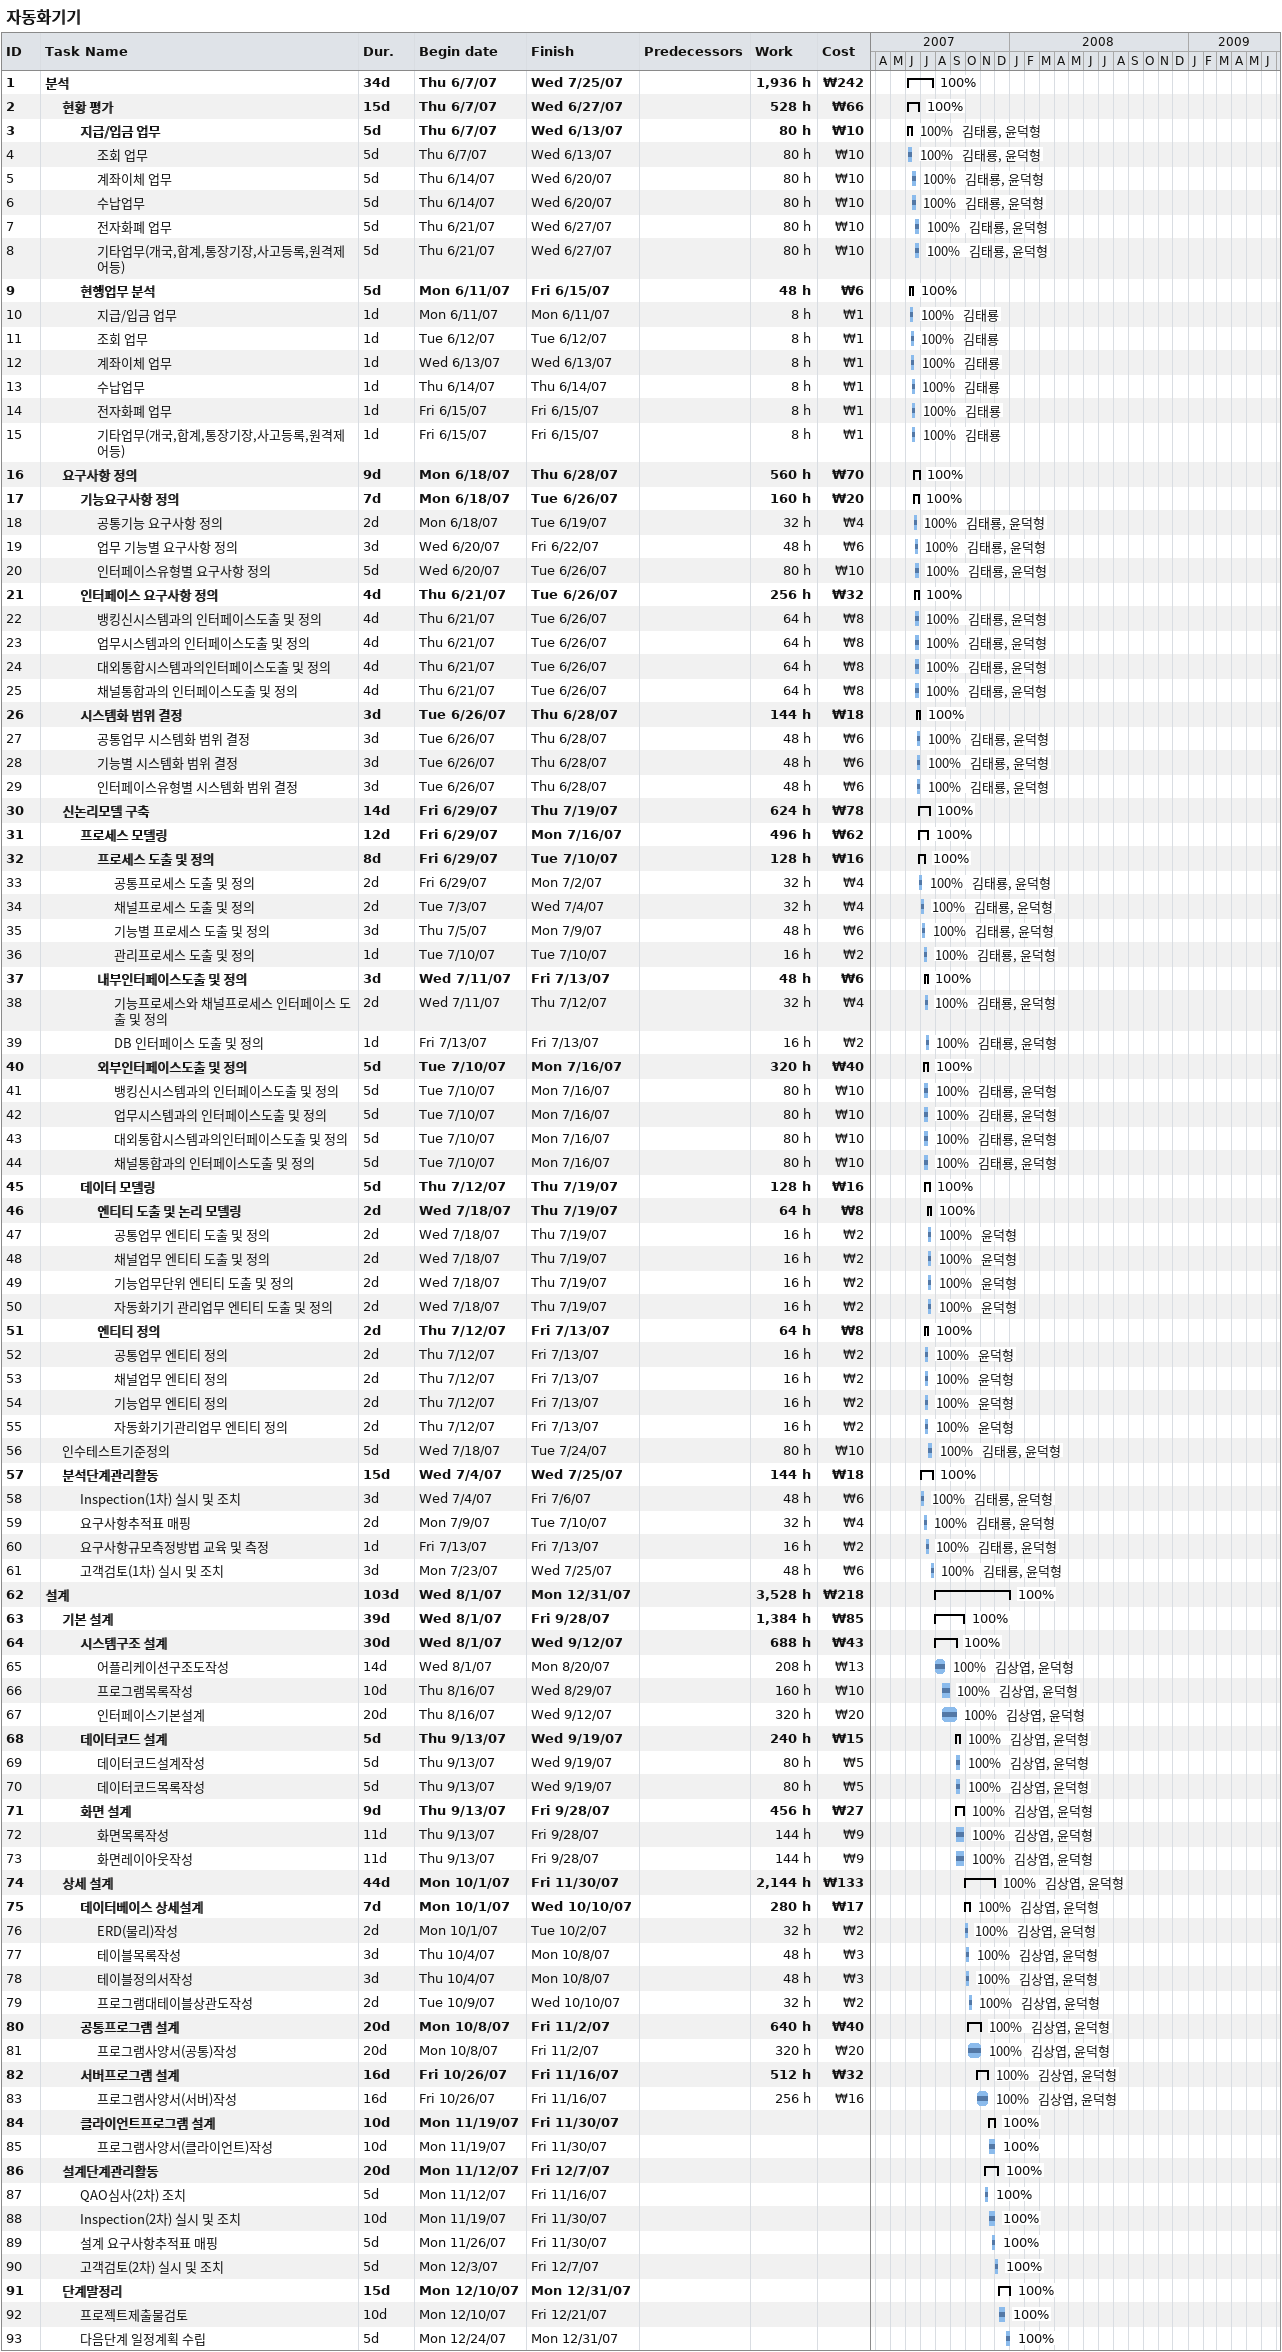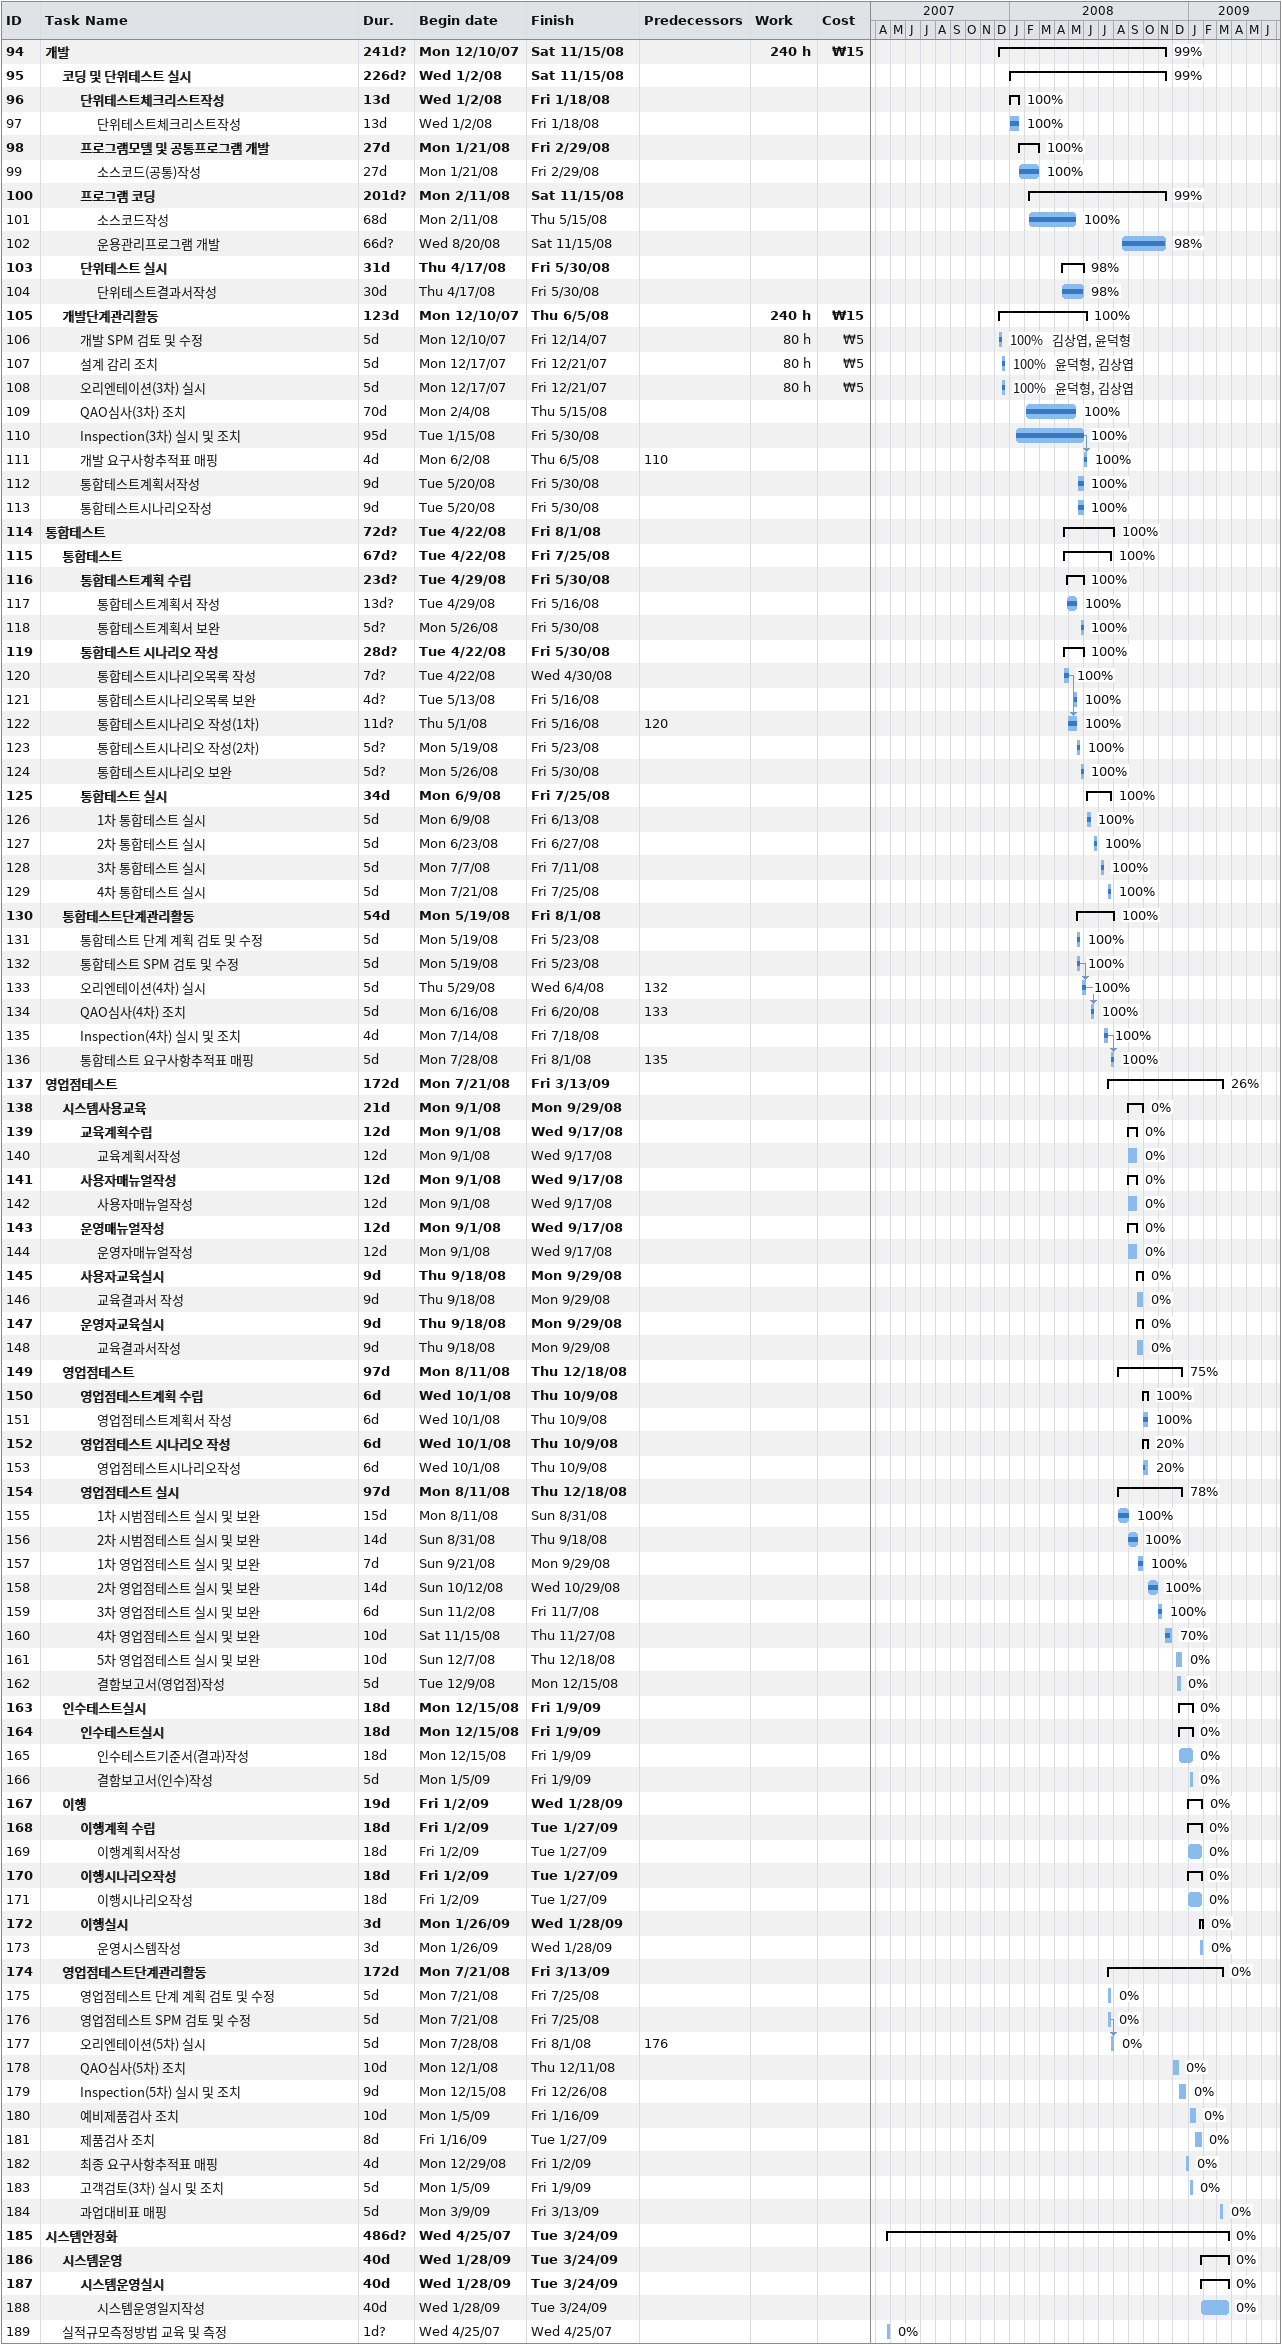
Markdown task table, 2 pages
자동화기기

| ID | Level | Task | Duration | Start | Finish | Predecessors | Resources | % complete | Work (h) | Cost (₩) |
|---|---|---|---|---|---|---|---|---|---|---|
| 1 | 1 | **분석** | 34d | 2007-06-07 | 2007-07-25 |  |  | 100 | 1936 | 242 |
| 2 | 2 | **현황 평가** | 15d | 2007-06-07 | 2007-06-27 |  |  | 100 | 528 | 66 |
| 3 | 3 | **지급/입금 업무** | 5d | 2007-06-07 | 2007-06-13 |  | 김태룡, 윤덕형 | 100 | 80 | 10 |
| 4 | 4 | 조회 업무 | 5d | 2007-06-07 | 2007-06-13 |  | 김태룡, 윤덕형 | 100 | 80 | 10 |
| 5 | 4 | 계좌이체 업무 | 5d | 2007-06-14 | 2007-06-20 |  | 김태룡, 윤덕형 | 100 | 80 | 10 |
| 6 | 4 | 수납업무 | 5d | 2007-06-14 | 2007-06-20 |  | 김태룡, 윤덕형 | 100 | 80 | 10 |
| 7 | 4 | 전자화폐 업무 | 5d | 2007-06-21 | 2007-06-27 |  | 김태룡, 윤덕형 | 100 | 80 | 10 |
| 8 | 4 | 기타업무(개국,합계,통장기장,사고등록,원격제어등) | 5d | 2007-06-21 | 2007-06-27 |  | 김태룡, 윤덕형 | 100 | 80 | 10 |
| 9 | 3 | **현행업무 분석** | 5d | 2007-06-11 | 2007-06-15 |  |  | 100 | 48 | 6 |
| 10 | 4 | 지급/입금 업무 | 1d | 2007-06-11 | 2007-06-11 |  | 김태룡 | 100 | 8 | 1 |
| 11 | 4 | 조회 업무 | 1d | 2007-06-12 | 2007-06-12 |  | 김태룡 | 100 | 8 | 1 |
| 12 | 4 | 계좌이체 업무 | 1d | 2007-06-13 | 2007-06-13 |  | 김태룡 | 100 | 8 | 1 |
| 13 | 4 | 수납업무 | 1d | 2007-06-14 | 2007-06-14 |  | 김태룡 | 100 | 8 | 1 |
| 14 | 4 | 전자화폐 업무 | 1d | 2007-06-15 | 2007-06-15 |  | 김태룡 | 100 | 8 | 1 |
| 15 | 4 | 기타업무(개국,합계,통장기장,사고등록,원격제어등) | 1d | 2007-06-15 | 2007-06-15 |  | 김태룡 | 100 | 8 | 1 |
| 16 | 2 | **요구사항 정의** | 9d | 2007-06-18 | 2007-06-28 |  |  | 100 | 560 | 70 |
| 17 | 3 | **기능요구사항 정의** | 7d | 2007-06-18 | 2007-06-26 |  |  | 100 | 160 | 20 |
| 18 | 4 | 공통기능 요구사항 정의 | 2d | 2007-06-18 | 2007-06-19 |  | 김태룡, 윤덕형 | 100 | 32 | 4 |
| 19 | 4 | 업무 기능별 요구사항 정의 | 3d | 2007-06-20 | 2007-06-22 |  | 김태룡, 윤덕형 | 100 | 48 | 6 |
| 20 | 4 | 인터페이스유형별 요구사항 정의 | 5d | 2007-06-20 | 2007-06-26 |  | 김태룡, 윤덕형 | 100 | 80 | 10 |
| 21 | 3 | **인터페이스 요구사항 정의** | 4d | 2007-06-21 | 2007-06-26 |  |  | 100 | 256 | 32 |
| 22 | 4 | 뱅킹신시스템과의 인터페이스도출 및 정의 | 4d | 2007-06-21 | 2007-06-26 |  | 김태룡, 윤덕형 | 100 | 64 | 8 |
| 23 | 4 | 업무시스템과의 인터페이스도출 및 정의 | 4d | 2007-06-21 | 2007-06-26 |  | 김태룡, 윤덕형 | 100 | 64 | 8 |
| 24 | 4 | 대외통합시스템과의인터페이스도출 및 정의 | 4d | 2007-06-21 | 2007-06-26 |  | 김태룡, 윤덕형 | 100 | 64 | 8 |
| 25 | 4 | 채널통합과의 인터페이스도출 및 정의 | 4d | 2007-06-21 | 2007-06-26 |  | 김태룡, 윤덕형 | 100 | 64 | 8 |
| 26 | 3 | **시스템화 범위 결정** | 3d | 2007-06-26 | 2007-06-28 |  |  | 100 | 144 | 18 |
| 27 | 4 | 공통업무 시스템화 범위 결정 | 3d | 2007-06-26 | 2007-06-28 |  | 김태룡, 윤덕형 | 100 | 48 | 6 |
| 28 | 4 | 기능별 시스템화 범위 결정 | 3d | 2007-06-26 | 2007-06-28 |  | 김태룡, 윤덕형 | 100 | 48 | 6 |
| 29 | 4 | 인터페이스유형별 시스템화 범위 결정 | 3d | 2007-06-26 | 2007-06-28 |  | 김태룡, 윤덕형 | 100 | 48 | 6 |
| 30 | 2 | **신논리모델 구축** | 14d | 2007-06-29 | 2007-07-19 |  |  | 100 | 624 | 78 |
| 31 | 3 | **프로세스 모델링** | 12d | 2007-06-29 | 2007-07-16 |  |  | 100 | 496 | 62 |
| 32 | 4 | **프로세스 도출 및 정의** | 8d | 2007-06-29 | 2007-07-10 |  |  | 100 | 128 | 16 |
| 33 | 5 | 공통프로세스 도출 및 정의 | 2d | 2007-06-29 | 2007-07-02 |  | 김태룡, 윤덕형 | 100 | 32 | 4 |
| 34 | 5 | 채널프로세스 도출 및 정의 | 2d | 2007-07-03 | 2007-07-04 |  | 김태룡, 윤덕형 | 100 | 32 | 4 |
| 35 | 5 | 기능별 프로세스 도출 및 정의 | 3d | 2007-07-05 | 2007-07-09 |  | 김태룡, 윤덕형 | 100 | 48 | 6 |
| 36 | 5 | 관리프로세스 도출 및 정의 | 1d | 2007-07-10 | 2007-07-10 |  | 김태룡, 윤덕형 | 100 | 16 | 2 |
| 37 | 4 | **내부인터페이스도출 및 정의** | 3d | 2007-07-11 | 2007-07-13 |  |  | 100 | 48 | 6 |
| 38 | 5 | 기능프로세스와 채널프로세스 인터페이스 도출 및 정의 | 2d | 2007-07-11 | 2007-07-12 |  | 김태룡, 윤덕형 | 100 | 32 | 4 |
| 39 | 5 | DB 인터페이스 도출 및 정의 | 1d | 2007-07-13 | 2007-07-13 |  | 김태룡, 윤덕형 | 100 | 16 | 2 |
| 40 | 4 | **외부인터페이스도출 및 정의** | 5d | 2007-07-10 | 2007-07-16 |  |  | 100 | 320 | 40 |
| 41 | 5 | 뱅킹신시스템과의 인터페이스도출 및 정의 | 5d | 2007-07-10 | 2007-07-16 |  | 김태룡, 윤덕형 | 100 | 80 | 10 |
| 42 | 5 | 업무시스템과의 인터페이스도출 및 정의 | 5d | 2007-07-10 | 2007-07-16 |  | 김태룡, 윤덕형 | 100 | 80 | 10 |
| 43 | 5 | 대외통합시스템과의인터페이스도출 및 정의 | 5d | 2007-07-10 | 2007-07-16 |  | 김태룡, 윤덕형 | 100 | 80 | 10 |
| 44 | 5 | 채널통합과의 인터페이스도출 및 정의 | 5d | 2007-07-10 | 2007-07-16 |  | 김태룡, 윤덕형 | 100 | 80 | 10 |
| 45 | 3 | **데이터 모델링** | 5d | 2007-07-12 | 2007-07-19 |  |  | 100 | 128 | 16 |
| 46 | 4 | **엔티티 도출 및 논리 모델링** | 2d | 2007-07-18 | 2007-07-19 |  |  | 100 | 64 | 8 |
| 47 | 5 | 공통업무 엔티티 도출 및 정의 | 2d | 2007-07-18 | 2007-07-19 |  | 윤덕형 | 100 | 16 | 2 |
| 48 | 5 | 채널업무 엔티티 도출 및 정의 | 2d | 2007-07-18 | 2007-07-19 |  | 윤덕형 | 100 | 16 | 2 |
| 49 | 5 | 기능업무단위 엔티티 도출 및 정의 | 2d | 2007-07-18 | 2007-07-19 |  | 윤덕형 | 100 | 16 | 2 |
| 50 | 5 | 자동화기기 관리업무 엔티티 도출 및 정의 | 2d | 2007-07-18 | 2007-07-19 |  | 윤덕형 | 100 | 16 | 2 |
| 51 | 4 | **엔티티 정의** | 2d | 2007-07-12 | 2007-07-13 |  |  | 100 | 64 | 8 |
| 52 | 5 | 공통업무 엔티티 정의 | 2d | 2007-07-12 | 2007-07-13 |  | 윤덕형 | 100 | 16 | 2 |
| 53 | 5 | 채널업무 엔티티 정의 | 2d | 2007-07-12 | 2007-07-13 |  | 윤덕형 | 100 | 16 | 2 |
| 54 | 5 | 기능업무 엔티티 정의 | 2d | 2007-07-12 | 2007-07-13 |  | 윤덕형 | 100 | 16 | 2 |
| 55 | 5 | 자동화기기관리업무 엔티티 정의 | 2d | 2007-07-12 | 2007-07-13 |  | 윤덕형 | 100 | 16 | 2 |
| 56 | 2 | 인수테스트기준정의 | 5d | 2007-07-18 | 2007-07-24 |  | 김태룡, 윤덕형 | 100 | 80 | 10 |
| 57 | 2 | **분석단계관리활동** | 15d | 2007-07-04 | 2007-07-25 |  |  | 100 | 144 | 18 |
| 58 | 3 | Inspection(1차) 실시 및 조치 | 3d | 2007-07-04 | 2007-07-06 |  | 김태룡, 윤덕형 | 100 | 48 | 6 |
| 59 | 3 | 요구사항추적표 매핑 | 2d | 2007-07-09 | 2007-07-10 |  | 김태룡, 윤덕형 | 100 | 32 | 4 |
| 60 | 3 | 요구사항규모측정방법 교육 및 측정 | 1d | 2007-07-13 | 2007-07-13 |  | 김태룡, 윤덕형 | 100 | 16 | 2 |
| 61 | 3 | 고객검토(1차) 실시 및 조치 | 3d | 2007-07-23 | 2007-07-25 |  | 김태룡, 윤덕형 | 100 | 48 | 6 |
| 62 | 1 | **설계** | 103d | 2007-08-01 | 2007-12-31 |  |  | 100 | 3528 | 218 |
| 63 | 2 | **기본 설계** | 39d | 2007-08-01 | 2007-09-28 |  |  | 100 | 1384 | 85 |
| 64 | 3 | **시스템구조 설계** | 30d | 2007-08-01 | 2007-09-12 |  |  | 100 | 688 | 43 |
| 65 | 4 | 어플리케이션구조도작성 | 14d | 2007-08-01 | 2007-08-20 |  | 김상엽, 윤덕형 | 100 | 208 | 13 |
| 66 | 4 | 프로그램목록작성 | 10d | 2007-08-16 | 2007-08-29 |  | 김상엽, 윤덕형 | 100 | 160 | 10 |
| 67 | 4 | 인터페이스기본설계 | 20d | 2007-08-16 | 2007-09-12 |  | 김상엽, 윤덕형 | 100 | 320 | 20 |
| 68 | 3 | **데이터코드 설계** | 5d | 2007-09-13 | 2007-09-19 |  | 김상엽, 윤덕형 | 100 | 240 | 15 |
| 69 | 4 | 데이터코드설계작성 | 5d | 2007-09-13 | 2007-09-19 |  | 김상엽, 윤덕형 | 100 | 80 | 5 |
| 70 | 4 | 데이터코드목록작성 | 5d | 2007-09-13 | 2007-09-19 |  | 김상엽, 윤덕형 | 100 | 80 | 5 |
| 71 | 3 | **화면 설계** | 9d | 2007-09-13 | 2007-09-28 |  | 김상엽, 윤덕형 | 100 | 456 | 27 |
| 72 | 4 | 화면목록작성 | 11d | 2007-09-13 | 2007-09-28 |  | 김상엽, 윤덕형 | 100 | 144 | 9 |
| 73 | 4 | 화면레이아웃작성 | 11d | 2007-09-13 | 2007-09-28 |  | 김상엽, 윤덕형 | 100 | 144 | 9 |
| 74 | 2 | **상세 설계** | 44d | 2007-10-01 | 2007-11-30 |  | 김상엽, 윤덕형 | 100 | 2144 | 133 |
| 75 | 3 | **데이터베이스 상세설계** | 7d | 2007-10-01 | 2007-10-10 |  | 김상엽, 윤덕형 | 100 | 280 | 17 |
| 76 | 4 | ERD(물리)작성 | 2d | 2007-10-01 | 2007-10-02 |  | 김상엽, 윤덕형 | 100 | 32 | 2 |
| 77 | 4 | 테이블목록작성 | 3d | 2007-10-04 | 2007-10-08 |  | 김상엽, 윤덕형 | 100 | 48 | 3 |
| 78 | 4 | 테이블정의서작성 | 3d | 2007-10-04 | 2007-10-08 |  | 김상엽, 윤덕형 | 100 | 48 | 3 |
| 79 | 4 | 프로그램대테이블상관도작성 | 2d | 2007-10-09 | 2007-10-10 |  | 김상엽, 윤덕형 | 100 | 32 | 2 |
| 80 | 3 | **공통프로그램 설계** | 20d | 2007-10-08 | 2007-11-02 |  | 김상엽, 윤덕형 | 100 | 640 | 40 |
| 81 | 4 | 프로그램사양서(공통)작성 | 20d | 2007-10-08 | 2007-11-02 |  | 김상엽, 윤덕형 | 100 | 320 | 20 |
| 82 | 3 | **서버프로그램 설계** | 16d | 2007-10-26 | 2007-11-16 |  | 김상엽, 윤덕형 | 100 | 512 | 32 |
| 83 | 4 | 프로그램사양서(서버)작성 | 16d | 2007-10-26 | 2007-11-16 |  | 김상엽, 윤덕형 | 100 | 256 | 16 |
| 84 | 3 | **클라이언트프로그램 설계** | 10d | 2007-11-19 | 2007-11-30 |  |  | 100 |  |  |
| 85 | 4 | 프로그램사양서(클라이언트)작성 | 10d | 2007-11-19 | 2007-11-30 |  |  | 100 |  |  |
| 86 | 2 | **설계단계관리활동** | 20d | 2007-11-12 | 2007-12-07 |  |  | 100 |  |  |
| 87 | 3 | QAO심사(2차) 조치 | 5d | 2007-11-12 | 2007-11-16 |  |  | 100 |  |  |
| 88 | 3 | Inspection(2차) 실시 및 조치 | 10d | 2007-11-19 | 2007-11-30 |  |  | 100 |  |  |
| 89 | 3 | 설계 요구사항추적표 매핑 | 5d | 2007-11-26 | 2007-11-30 |  |  | 100 |  |  |
| 90 | 3 | 고객검토(2차) 실시 및 조치 | 5d | 2007-12-03 | 2007-12-07 |  |  | 100 |  |  |
| 91 | 2 | **단계말정리** | 15d | 2007-12-10 | 2007-12-31 |  |  | 100 |  |  |
| 92 | 3 | 프로젝트제출물검토 | 10d | 2007-12-10 | 2007-12-21 |  |  | 100 |  |  |
| 93 | 3 | 다음단계 일정계획 수립 | 5d | 2007-12-24 | 2007-12-31 |  |  | 100 |  |  |
| 94 | 1 | **개발** | 241d? | 2007-12-10 | 2008-11-15 |  |  | 99 | 240 | 15 |
| 95 | 2 | **코딩 및 단위테스트 실시** | 226d? | 2008-01-02 | 2008-11-15 |  |  | 99 |  |  |
| 96 | 3 | **단위테스트체크리스트작성** | 13d | 2008-01-02 | 2008-01-18 |  |  | 100 |  |  |
| 97 | 4 | 단위테스트체크리스트작성 | 13d | 2008-01-02 | 2008-01-18 |  |  | 100 |  |  |
| 98 | 3 | **프로그램모델 및 공통프로그램 개발** | 27d | 2008-01-21 | 2008-02-29 |  |  | 100 |  |  |
| 99 | 4 | 소스코드(공통)작성 | 27d | 2008-01-21 | 2008-02-29 |  |  | 100 |  |  |
| 100 | 3 | **프로그램 코딩** | 201d? | 2008-02-11 | 2008-11-15 |  |  | 99 |  |  |
| 101 | 4 | 소스코드작성 | 68d | 2008-02-11 | 2008-05-15 |  |  | 100 |  |  |
| 102 | 4 | 운용관리프로그램 개발 | 66d? | 2008-08-20 | 2008-11-15 |  |  | 98 |  |  |
| 103 | 3 | **단위테스트 실시** | 31d | 2008-04-17 | 2008-05-30 |  |  | 98 |  |  |
| 104 | 4 | 단위테스트결과서작성 | 30d | 2008-04-17 | 2008-05-30 |  |  | 98 |  |  |
| 105 | 2 | **개발단계관리활동** | 123d | 2007-12-10 | 2008-06-05 |  |  | 100 | 240 | 15 |
| 106 | 3 | 개발 SPM 검토 및 수정 | 5d | 2007-12-10 | 2007-12-14 |  | 김상엽, 윤덕형 | 100 | 80 | 5 |
| 107 | 3 | 설계 감리 조치 | 5d | 2007-12-17 | 2007-12-21 |  | 윤덕형, 김상엽 | 100 | 80 | 5 |
| 108 | 3 | 오리엔테이션(3차) 실시 | 5d | 2007-12-17 | 2007-12-21 |  | 윤덕형, 김상엽 | 100 | 80 | 5 |
| 109 | 3 | QAO심사(3차) 조치 | 70d | 2008-02-04 | 2008-05-15 |  |  | 100 |  |  |
| 110 | 3 | Inspection(3차) 실시 및 조치 | 95d | 2008-01-15 | 2008-05-30 |  |  | 100 |  |  |
| 111 | 3 | 개발 요구사항추적표 매핑 | 4d | 2008-06-02 | 2008-06-05 | 110 |  | 100 |  |  |
| 112 | 3 | 통합테스트계획서작성 | 9d | 2008-05-20 | 2008-05-30 |  |  | 100 |  |  |
| 113 | 3 | 통합테스트시나리오작성 | 9d | 2008-05-20 | 2008-05-30 |  |  | 100 |  |  |
| 114 | 1 | **통합테스트** | 72d? | 2008-04-22 | 2008-08-01 |  |  | 100 |  |  |
| 115 | 2 | **통합테스트** | 67d? | 2008-04-22 | 2008-07-25 |  |  | 100 |  |  |
| 116 | 3 | **통합테스트계획 수립** | 23d? | 2008-04-29 | 2008-05-30 |  |  | 100 |  |  |
| 117 | 4 | 통합테스트계획서 작성 | 13d? | 2008-04-29 | 2008-05-16 |  |  | 100 |  |  |
| 118 | 4 | 통합테스트계획서 보완 | 5d? | 2008-05-26 | 2008-05-30 |  |  | 100 |  |  |
| 119 | 3 | **통합테스트 시나리오 작성** | 28d? | 2008-04-22 | 2008-05-30 |  |  | 100 |  |  |
| 120 | 4 | 통합테스트시나리오목록 작성 | 7d? | 2008-04-22 | 2008-04-30 |  |  | 100 |  |  |
| 121 | 4 | 통합테스트시나리오목록 보완 | 4d? | 2008-05-13 | 2008-05-16 |  |  | 100 |  |  |
| 122 | 4 | 통합테스트시나리오 작성(1차) | 11d? | 2008-05-01 | 2008-05-16 | 120 |  | 100 |  |  |
| 123 | 4 | 통합테스트시나리오 작성(2차) | 5d? | 2008-05-19 | 2008-05-23 |  |  | 100 |  |  |
| 124 | 4 | 통합테스트시나리오 보완 | 5d? | 2008-05-26 | 2008-05-30 |  |  | 100 |  |  |
| 125 | 3 | **통합테스트 실시** | 34d | 2008-06-09 | 2008-07-25 |  |  | 100 |  |  |
| 126 | 4 | 1차 통합테스트 실시 | 5d | 2008-06-09 | 2008-06-13 |  |  | 100 |  |  |
| 127 | 4 | 2차 통합테스트 실시 | 5d | 2008-06-23 | 2008-06-27 |  |  | 100 |  |  |
| 128 | 4 | 3차 통합테스트 실시 | 5d | 2008-07-07 | 2008-07-11 |  |  | 100 |  |  |
| 129 | 4 | 4차 통합테스트 실시 | 5d | 2008-07-21 | 2008-07-25 |  |  | 100 |  |  |
| 130 | 2 | **통합테스트단계관리활동** | 54d | 2008-05-19 | 2008-08-01 |  |  | 100 |  |  |
| 131 | 3 | 통합테스트 단계 계획 검토 및 수정 | 5d | 2008-05-19 | 2008-05-23 |  |  | 100 |  |  |
| 132 | 3 | 통합테스트 SPM 검토 및 수정 | 5d | 2008-05-19 | 2008-05-23 |  |  | 100 |  |  |
| 133 | 3 | 오리엔테이션(4차) 실시 | 5d | 2008-05-29 | 2008-06-04 | 132 |  | 100 |  |  |
| 134 | 3 | QAO심사(4차) 조치 | 5d | 2008-06-16 | 2008-06-20 | 133 |  | 100 |  |  |
| 135 | 3 | Inspection(4차) 실시 및 조치 | 4d | 2008-07-14 | 2008-07-18 |  |  | 100 |  |  |
| 136 | 3 | 통합테스트 요구사항추적표 매핑 | 5d | 2008-07-28 | 2008-08-01 | 135 |  | 100 |  |  |
| 137 | 1 | **영업점테스트** | 172d | 2008-07-21 | 2009-03-13 |  |  | 26 |  |  |
| 138 | 2 | **시스템사용교육** | 21d | 2008-09-01 | 2008-09-29 |  |  | 0 |  |  |
| 139 | 3 | **교육계획수립** | 12d | 2008-09-01 | 2008-09-17 |  |  | 0 |  |  |
| 140 | 4 | 교육계획서작성 | 12d | 2008-09-01 | 2008-09-17 |  |  | 0 |  |  |
| 141 | 3 | **사용자매뉴얼작성** | 12d | 2008-09-01 | 2008-09-17 |  |  | 0 |  |  |
| 142 | 4 | 사용자매뉴얼작성 | 12d | 2008-09-01 | 2008-09-17 |  |  | 0 |  |  |
| 143 | 3 | **운영매뉴얼작성** | 12d | 2008-09-01 | 2008-09-17 |  |  | 0 |  |  |
| 144 | 4 | 운영자매뉴얼작성 | 12d | 2008-09-01 | 2008-09-17 |  |  | 0 |  |  |
| 145 | 3 | **사용자교육실시** | 9d | 2008-09-18 | 2008-09-29 |  |  | 0 |  |  |
| 146 | 4 | 교육결과서 작성 | 9d | 2008-09-18 | 2008-09-29 |  |  | 0 |  |  |
| 147 | 3 | **운영자교육실시** | 9d | 2008-09-18 | 2008-09-29 |  |  | 0 |  |  |
| 148 | 4 | 교육결과서작성 | 9d | 2008-09-18 | 2008-09-29 |  |  | 0 |  |  |
| 149 | 2 | **영업점테스트** | 97d | 2008-08-11 | 2008-12-18 |  |  | 75 |  |  |
| 150 | 3 | **영업점테스트계획 수립** | 6d | 2008-10-01 | 2008-10-09 |  |  | 100 |  |  |
| 151 | 4 | 영업점테스트계획서 작성 | 6d | 2008-10-01 | 2008-10-09 |  |  | 100 |  |  |
| 152 | 3 | **영업점테스트 시나리오 작성** | 6d | 2008-10-01 | 2008-10-09 |  |  | 20 |  |  |
| 153 | 4 | 영업점테스트시나리오작성 | 6d | 2008-10-01 | 2008-10-09 |  |  | 20 |  |  |
| 154 | 3 | **영업점테스트 실시** | 97d | 2008-08-11 | 2008-12-18 |  |  | 78 |  |  |
| 155 | 4 | 1차 시범점테스트 실시 및 보완 | 15d | 2008-08-11 | 2008-08-31 |  |  | 100 |  |  |
| 156 | 4 | 2차 시범점테스트 실시 및 보완 | 14d | 2008-08-31 | 2008-09-18 |  |  | 100 |  |  |
| 157 | 4 | 1차 영업점테스트 실시 및 보완 | 7d | 2008-09-21 | 2008-09-29 |  |  | 100 |  |  |
| 158 | 4 | 2차 영업점테스트 실시 및 보완 | 14d | 2008-10-12 | 2008-10-29 |  |  | 100 |  |  |
| 159 | 4 | 3차 영업점테스트 실시 및 보완 | 6d | 2008-11-02 | 2008-11-07 |  |  | 100 |  |  |
| 160 | 4 | 4차 영업점테스트 실시 및 보완 | 10d | 2008-11-15 | 2008-11-27 |  |  | 70 |  |  |
| 161 | 4 | 5차 영업점테스트 실시 및 보완 | 10d | 2008-12-07 | 2008-12-18 |  |  | 0 |  |  |
| 162 | 4 | 결함보고서(영업점)작성 | 5d | 2008-12-09 | 2008-12-15 |  |  | 0 |  |  |
| 163 | 2 | **인수테스트실시** | 18d | 2008-12-15 | 2009-01-09 |  |  | 0 |  |  |
| 164 | 3 | **인수테스트실시** | 18d | 2008-12-15 | 2009-01-09 |  |  | 0 |  |  |
| 165 | 4 | 인수테스트기준서(결과)작성 | 18d | 2008-12-15 | 2009-01-09 |  |  | 0 |  |  |
| 166 | 4 | 결함보고서(인수)작성 | 5d | 2009-01-05 | 2009-01-09 |  |  | 0 |  |  |
| 167 | 2 | **이행** | 19d | 2009-01-02 | 2009-01-28 |  |  | 0 |  |  |
| 168 | 3 | **이행계획 수립** | 18d | 2009-01-02 | 2009-01-27 |  |  | 0 |  |  |
| 169 | 4 | 이행계획서작성 | 18d | 2009-01-02 | 2009-01-27 |  |  | 0 |  |  |
| 170 | 3 | **이행시나리오작성** | 18d | 2009-01-02 | 2009-01-27 |  |  | 0 |  |  |
| 171 | 4 | 이행시나리오작성 | 18d | 2009-01-02 | 2009-01-27 |  |  | 0 |  |  |
| 172 | 3 | **이행실시** | 3d | 2009-01-26 | 2009-01-28 |  |  | 0 |  |  |
| 173 | 4 | 운영시스템작성 | 3d | 2009-01-26 | 2009-01-28 |  |  | 0 |  |  |
| 174 | 2 | **영업점테스트단계관리활동** | 172d | 2008-07-21 | 2009-03-13 |  |  | 0 |  |  |
| 175 | 3 | 영업점테스트 단계 계획 검토 및 수정 | 5d | 2008-07-21 | 2008-07-25 |  |  | 0 |  |  |
| 176 | 3 | 영업점테스트 SPM 검토 및 수정 | 5d | 2008-07-21 | 2008-07-25 |  |  | 0 |  |  |
| 177 | 3 | 오리엔테이션(5차) 실시 | 5d | 2008-07-28 | 2008-08-01 | 176 |  | 0 |  |  |
| 178 | 3 | QAO심사(5차) 조치 | 10d | 2008-12-01 | 2008-12-11 |  |  | 0 |  |  |
| 179 | 3 | Inspection(5차) 실시 및 조치 | 9d | 2008-12-15 | 2008-12-26 |  |  | 0 |  |  |
| 180 | 3 | 예비제품검사 조치 | 10d | 2009-01-05 | 2009-01-16 |  |  | 0 |  |  |
| 181 | 3 | 제품검사 조치 | 8d | 2009-01-16 | 2009-01-27 |  |  | 0 |  |  |
| 182 | 3 | 최종 요구사항추적표 매핑 | 4d | 2008-12-29 | 2009-01-02 |  |  | 0 |  |  |
| 183 | 3 | 고객검토(3차) 실시 및 조치 | 5d | 2009-01-05 | 2009-01-09 |  |  | 0 |  |  |
| 184 | 3 | 과업대비표 매핑 | 5d | 2009-03-09 | 2009-03-13 |  |  | 0 |  |  |
| 185 | 1 | **시스템안정화** | 486d? | 2007-04-25 | 2009-03-24 |  |  | 0 |  |  |
| 186 | 2 | **시스템운영** | 40d | 2009-01-28 | 2009-03-24 |  |  | 0 |  |  |
| 187 | 3 | **시스템운영실시** | 40d | 2009-01-28 | 2009-03-24 |  |  | 0 |  |  |
| 188 | 4 | 시스템운영일지작성 | 40d | 2009-01-28 | 2009-03-24 |  |  | 0 |  |  |
| 189 | 2 | 실적규모측정방법 교육 및 측정 | 1d? | 2007-04-25 | 2007-04-25 |  |  | 0 |  |  |
